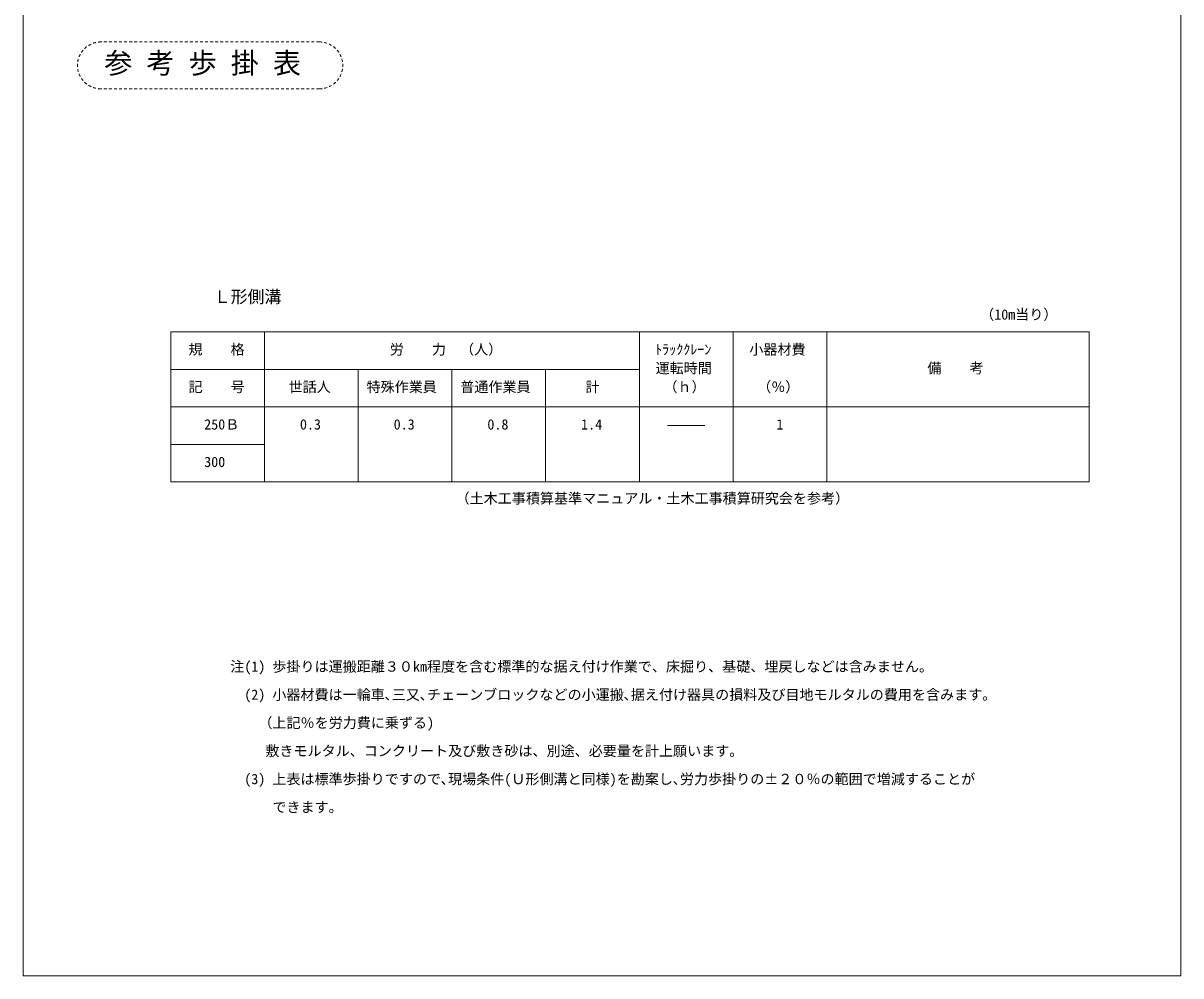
# Model space of a CAD drawing. Units: millimetres at full size, sheet at 1:10; details may follow other scales. Extents: x 763 to 9194, y 33652 to 39783.
# Drawn here: x 6106 to 9194, y 34212 to 36753 of the extents above; entities that cross this region are included whole.
import ezdxf
from ezdxf.enums import TextEntityAlignment as Align

# ---------------------------------------------------------------- set-up
doc = ezdxf.new("R2010")
doc.units = ezdxf.units.MM
doc.header["$LTSCALE"] = 10
doc.linetypes.add('USER1', pattern=[1.35, 0.75, -0.6])
for name, color, linetype, lineweight in [('(0-0)', 2, 'Continuous', 13), ('0_2', 7, 'Continuous', 20), ('枠', 5, 'Continuous', 5)]:
    doc.layers.add(name, color=color, linetype=linetype, lineweight=lineweight)
doc.styles.add('ＭＳ ゴシック', font='')
doc.styles.get('ＭＳ ゴシック').set_extended_font_data('MS Gothic')

msp = doc.modelspace()

# ---------------------------------------------------------------- linework, layer by layer
at = {"layer": '(0-0)', "color": 7, "linetype": 'USER1', "lineweight": 9}
for p, q in [((6896.28, 36703.04), (6313.65, 36703.04)), ((6896.28, 36578.04), (6313.65, 36578.04))]:
    msp.add_line(p, q, dxfattribs=at)
at = {"layer": '(0-0)'}
for p, q in [((6500.02, 35929.84), (8950.02, 35929.84)), ((6500.02, 35929.84), (6500.02, 35529.84)), ((6750.02, 35929.84), (6750.02, 35529.84)), ((7750.02, 35929.84), (7750.02, 35529.84)), ((8000.02, 35929.84), (8000.02, 35529.84)), ((8250.02, 35929.84), (8250.02, 35529.84)), ((8950.02, 35929.84), (8950.02, 35529.84)), ((6500.02, 35829.84), (7750.02, 35829.84)), ((7000.02, 35829.84), (7000.02, 35529.84)), ((7250.02, 35829.84), (7250.02, 35529.84)), ((7500.02, 35829.84), (7500.02, 35529.84)), ((6500.02, 35729.84), (8950.02, 35729.84)), ((6500.02, 35629.84), (6750.02, 35629.84)), ((6500.02, 35529.84), (8950.02, 35529.84))]:
    msp.add_line(p, q, dxfattribs=at)
at = {"layer": '(0-0)', "color": 7}
msp.add_line((7925.02, 35679.84), (7825.02, 35679.84), dxfattribs=at)
at = {"layer": '(0-0)', "color": 7, "linetype": 'USER1', "lineweight": 9}
for centre, start, end in [((6313.65, 36640.54), 90, 270), ((6896.28, 36640.54), 270, 90)]:
    msp.add_arc(centre, 62.5, start, end, dxfattribs=at)
at = {"layer": '枠', "lineweight": 13}
for p, q in [((6106.35, 34212.41), (6106.35, 38692.41)), ((9194.35, 34212.41), (9194.35, 38692.41)), ((9194.35, 34212.41), (6106.35, 34212.41))]:
    msp.add_line(p, q, dxfattribs=at)

# ---------------------------------------------------------------- texts
at = {"layer": '0_2', "style": 'ＭＳ ゴシック'}
for s, height, p in [('参 考 歩 掛 表', 54.99, (6322.74, 36602.61)), ('Ｌ形側溝', 32.99, (6614.89, 35997.28)), ('（10m当り）', 27.49, (8659.07, 35954.25)), ('規\u3000\u3000格', 27.49, (6547.25, 35861.09)), ('労\u3000\u3000力\u3000（人）', 27.49, (7084.27, 35861.09)), ('ﾄﾗｯｸｸﾚｰﾝ', 27.49, (7792.14, 35861.09)), ('小器材費', 27.49, (8043.27, 35861.09)), ('運転時間', 27.49, (7793.27, 35811.09)), ('備\u3000\u3000考', 27.49, (8518.27, 35811.09)), ('記\u3000\u3000号', 27.49, (6547.25, 35761.09)), ('世話人', 27.49, (6814.27, 35761.09)), ('特殊作業員', 27.49, (7022.27, 35761.09)), ('普通作業員', 27.49, (7272.27, 35761.09)), ('計', 27.49, (7606.27, 35761.09)), ('（ｈ）', 27.49, (7814.27, 35761.09)), ('（％）', 27.49, (8064.27, 35761.09)), ('250Ｂ', 27.49, (6589.25, 35661.09)), ('0.3', 27.49, (6844.64, 35661.09)), ('0.3', 27.49, (7094.64, 35661.09)), ('0.8', 27.49, (7344.64, 35661.09)), ('1.4', 27.49, (7594.64, 35661.09)), ('1', 27.49, (8115.64, 35661.09)), ('300', 27.49, (6589.25, 35561.09)), ('（土木工事積算基準マニュアル・土木工事積算研究会を参考）', 27.49, (7259.76, 35463.93)), ('注(1) 歩掛りは運搬距離３０km程度を含む標準的な据え付け作業で、床掘り、基礎、埋戻しなどは含みません。', 27.49, (6658.81, 35015.32)), ('  (2) 小器材費は一輪車､三又､チェーンブロックなどの小運搬､据え付け器具の損料及び目地モルタルの費用を含みます。', 27.49, (6658.81, 34940.32)), ('\u3000\u3000（上記％を労力費に乗ずる)', 27.49, (6658.81, 34865.32)), ('\u3000\u3000 敷きモルタル、コンクリート及び敷き砂は、別途、必要量を計上願います。', 27.49, (6658.81, 34790.32)), ('  (3) 上表は標準歩掛りですので､現場条件(Ｕ形側溝と同様)を勘案し､労力歩掛りの±２０％の範囲で増減することが', 27.49, (6658.81, 34715.32)), ('\u3000\u3000  できます。', 27.49, (6658.81, 34640.32))]:
    msp.add_text(s, height=height, dxfattribs=at).set_placement(p, align=Align.BOTTOM_LEFT)

doc.saveas('drawing.dxf')
